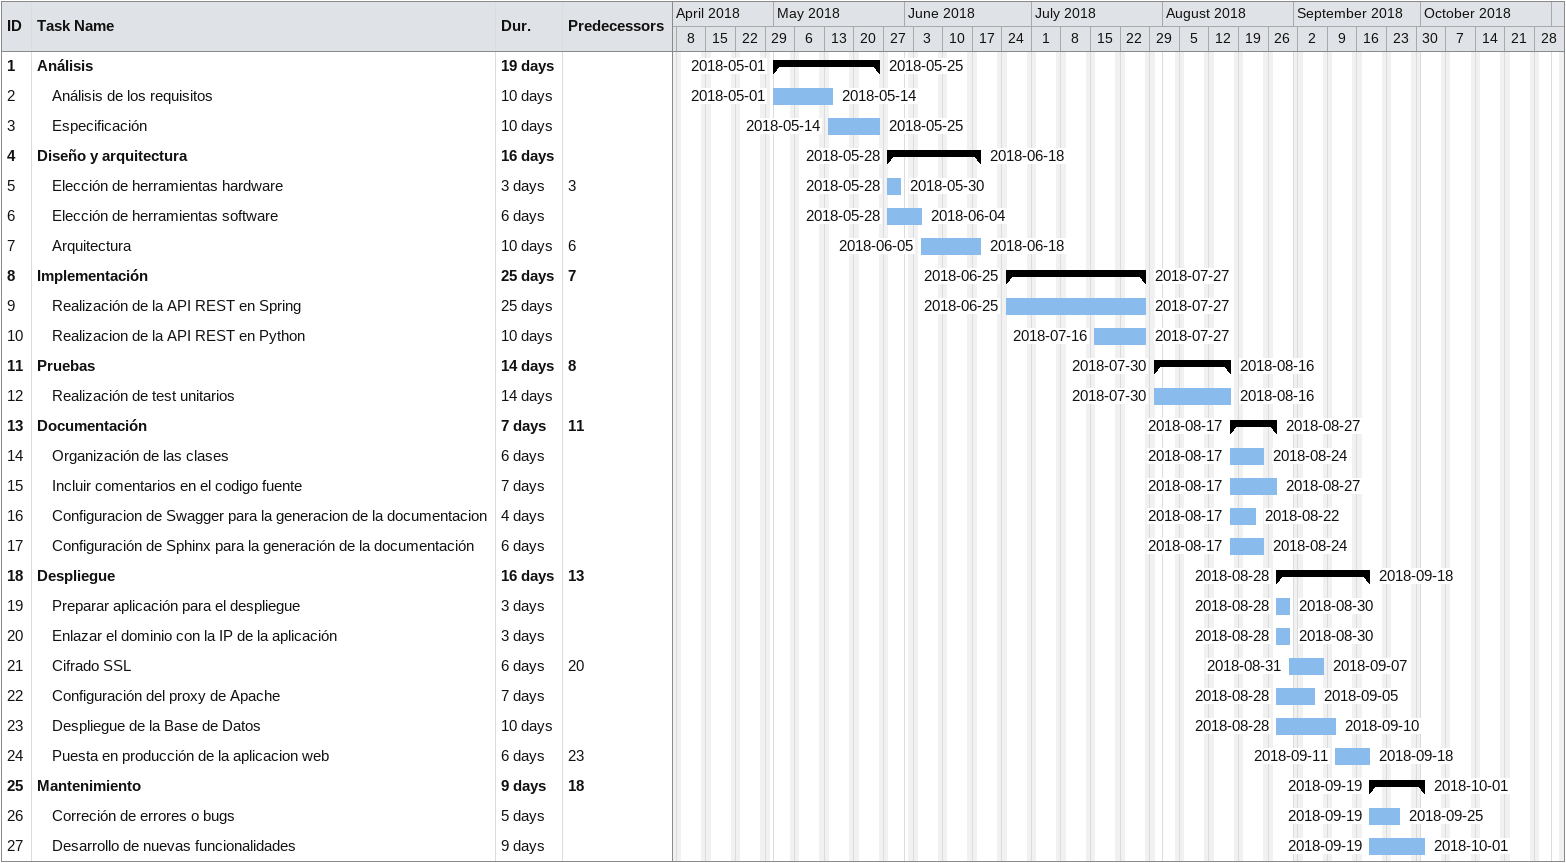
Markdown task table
| ID | Level | Task | Duration | Start | Finish | Predecessors |
|---|---|---|---|---|---|---|
| 1 | 1 | **Análisis** | 19d | 2018-05-01 | 2018-05-25 |  |
| 2 | 2 | Análisis de los requisitos | 10d | 2018-05-01 | 2018-05-14 |  |
| 3 | 2 | Especificación | 10d | 2018-05-14 | 2018-05-25 |  |
| 4 | 1 | **Diseño y arquitectura** | 16d | 2018-05-28 | 2018-06-18 |  |
| 5 | 2 | Elección de herramientas hardware | 3d | 2018-05-28 | 2018-05-30 | 3 |
| 6 | 2 | Elección de herramientas software | 6d | 2018-05-28 | 2018-06-04 |  |
| 7 | 2 | Arquitectura | 10d | 2018-06-05 | 2018-06-18 | 6 |
| 8 | 1 | **Implementación** | 25d | 2018-06-25 | 2018-07-27 | 7 |
| 9 | 2 | Realización de la API REST en Spring | 25d | 2018-06-25 | 2018-07-27 |  |
| 10 | 2 | Realizacion de la API REST en Python | 10d | 2018-07-16 | 2018-07-27 |  |
| 11 | 1 | **Pruebas** | 14d | 2018-07-30 | 2018-08-16 | 8 |
| 12 | 2 | Realización de test unitarios | 14d | 2018-07-30 | 2018-08-16 |  |
| 13 | 1 | **Documentación** | 7d | 2018-08-17 | 2018-08-27 | 11 |
| 14 | 2 | Organización de las clases | 6d | 2018-08-17 | 2018-08-24 |  |
| 15 | 2 | Incluir comentarios en el codigo fuente | 7d | 2018-08-17 | 2018-08-27 |  |
| 16 | 2 | Configuracion de Swagger para la generacion de la documentacion | 4d | 2018-08-17 | 2018-08-22 |  |
| 17 | 2 | Configuración de Sphinx para la generación de la documentación | 6d | 2018-08-17 | 2018-08-24 |  |
| 18 | 1 | **Despliegue** | 16d | 2018-08-28 | 2018-09-18 | 13 |
| 19 | 2 | Preparar aplicación para el despliegue | 3d | 2018-08-28 | 2018-08-30 |  |
| 20 | 2 | Enlazar el dominio con la IP de la aplicación | 3d | 2018-08-28 | 2018-08-30 |  |
| 21 | 2 | Cifrado SSL | 6d | 2018-08-31 | 2018-09-07 | 20 |
| 22 | 2 | Configuración del proxy de Apache | 7d | 2018-08-28 | 2018-09-05 |  |
| 23 | 2 | Despliegue de la Base de Datos | 10d | 2018-08-28 | 2018-09-10 |  |
| 24 | 2 | Puesta en producción de la aplicacion web | 6d | 2018-09-11 | 2018-09-18 | 23 |
| 25 | 1 | **Mantenimiento** | 9d | 2018-09-19 | 2018-10-01 | 18 |
| 26 | 2 | Correción de errores o bugs | 5d | 2018-09-19 | 2018-09-25 |  |
| 27 | 2 | Desarrollo de nuevas funcionalidades | 9d | 2018-09-19 | 2018-10-01 |  |
